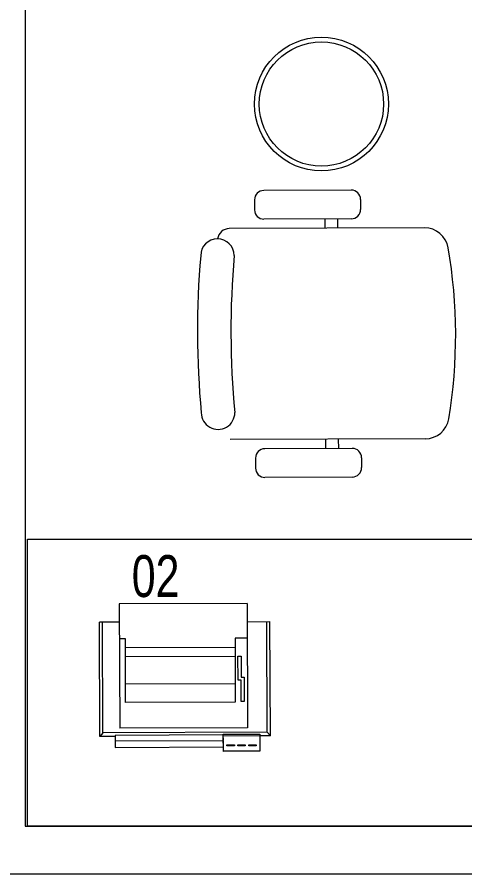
# Model space of a CAD drawing. Header units: millimetres. Extents: x -160614 to 59925, y -157025 to 0.
# Drawn here: x -32469 to -31533, y -103943 to -102150 of the extents above; entities that cross this region are included whole.
import ezdxf

# ---------------------------------------------------------------- set-up
doc = ezdxf.new("R2010")
doc.units = ezdxf.units.MM
doc.header["$LTSCALE"] = 8
doc.layers.get('0').update_dxf_attribs({"color": 9, "lineweight": 5})
for name, color, linetype, lineweight in [('72_EGR_EQP_TAG', 9, 'Continuous', 5), ('LOADING', 9, 'Continuous', 5), ('NEW Wall', 9, 'Continuous', 5), ('Walls', 9, 'Continuous', 5)]:
    doc.layers.add(name, color=color, linetype=linetype, lineweight=lineweight)
doc.layers.get('0').off()
doc.layers.get('0').freeze()
doc.styles.add('X3G_ENTITY_257CFD', font='swisscl.ttf', dxfattribs={"height": 200})

# ---------------------------------------------------------------- blocks, each defined once
blk = doc.blocks.new('GF21046B-P')
blk.add_lwpolyline([(0, 0), (1, 0), (1, 0.6), (0, 0.6)], close=True)
blk = doc.blocks.new('WM00001-P')
at = {"layer": 'LOADING'}
for radius in [0.14, 0.13]:
    blk.add_circle((0, 0), radius, dxfattribs=at)
blk = doc.blocks.new('*X17')
for p, q in [((5, 3), (5, 3)), ((5, 3), (5, 3)), ((5, 3), (5, 3)), ((5, 3), (5, 3)), ((5, 3), (5, 3)), ((5, 3), (5, 3)), ((5, 3), (5, 3)), ((5, 3), (5, 3)), ((5, 3), (5, 3)), ((5, 3), (5, 3)), ((5, 3), (5, 3)), ((5, 3), (5, 3)), ((5, 3), (5, 3)), ((5, 3), (5, 3)), ((5, 3), (5, 3)), ((5, 3), (5, 3)), ((5, 3), (5, 3)), ((5, 3), (5, 3)), ((5, 3), (5, 3)), ((5, 3), (5, 3)), ((5, 3), (5, 3)), ((5, 3), (5, 3)), ((5, 3), (5, 3)), ((5, 3), (5, 3)), ((5, 3), (5, 3)), ((5, 3), (5, 3)), ((5, 3), (5, 3)), ((5, 3), (5, 3)), ((5, 3), (5, 3)), ((5, 3), (5, 3)), ((5, 3), (5, 3)), ((5, 3), (5, 3)), ((5, 3), (5, 3)), ((5, 3), (5, 3)), ((5, 3), (5, 3)), ((5, 3), (5, 3)), ((5, 3), (5, 3)), ((5, 3), (5, 3)), ((5, 3), (5, 3)), ((5, 3), (5, 3)), ((5, 3), (5, 3)), ((5, 3), (5, 3)), ((5, 3), (5, 3)), ((5, 3), (5, 3)), ((5, 3), (5, 3)), ((5, 3), (5, 3)), ((5, 3), (5, 3)), ((5, 3), (5, 3)), ((5, 3), (5, 3)), ((5, 3), (5, 3)), ((5, 3), (5, 3)), ((5, 3), (5, 3)), ((5, 3), (5, 3)), ((5, 3), (5, 3)), ((5, 3), (5, 3)), ((5, 3), (5, 3)), ((5, 3), (5, 3)), ((5, 3), (5, 3)), ((5, 3), (5, 3)), ((5, 3), (5, 3)), ((5, 3), (5, 3)), ((5, 3), (5, 3)), ((5, 3), (5, 3)), ((5, 3), (5, 3)), ((5, 3), (5, 3)), ((5, 3), (5, 3)), ((6, 3), (5, 3)), ((5, 3), (5, 3)), ((6, 3), (5, 3)), ((5, 3), (5, 3)), ((6, 3), (5, 3)), ((5, 3), (5, 3)), ((6, 3), (5, 3)), ((5, 3), (5, 3)), ((5, 3), (5, 3)), ((5, 3), (5, 3)), ((5, 3), (5, 3)), ((5, 3), (5, 3)), ((5, 3), (5, 3)), ((5, 3), (5, 3)), ((5, 3), (5, 3)), ((5, 3), (5, 3)), ((5, 3), (5, 3)), ((5, 3), (5, 3)), ((5, 3), (5, 3)), ((5, 3), (5, 3)), ((5, 3), (5, 3)), ((5, 3), (5, 3)), ((5, 3), (5, 3)), ((5, 3), (5, 3)), ((5, 3), (5, 3)), ((5, 3), (5, 3)), ((5, 3), (5, 3)), ((5, 3), (5, 3)), ((5, 3), (5, 3)), ((5, 3), (5, 3)), ((6, 3), (6, 3)), ((6, 3), (6, 3)), ((6, 3), (6, 3)), ((6, 3), (6, 3)), ((6, 3), (6, 3)), ((6, 3), (6, 3)), ((6, 3), (6, 3)), ((6, 3), (6, 3)), ((6, 3), (6, 3)), ((6, 3), (6, 3)), ((6, 3), (6, 3)), ((6, 3), (6, 3)), ((6, 3), (6, 3)), ((6, 3), (6, 3)), ((6, 3), (6, 3)), ((6, 3), (6, 3)), ((6, 3), (6, 3)), ((6, 3), (6, 3)), ((6, 3), (6, 3)), ((6, 3), (6, 3)), ((6, 3), (6, 3)), ((6, 3), (6, 3)), ((6, 3), (6, 3)), ((6, 3), (6, 3)), ((6, 3), (6, 3)), ((6, 3), (6, 3)), ((6, 3), (6, 3)), ((6, 3), (6, 3)), ((6, 3), (6, 3)), ((6, 3), (6, 3)), ((6, 3), (6, 3)), ((6, 3), (6, 3)), ((6, 3), (6, 3)), ((6, 3), (6, 3)), ((6, 3), (6, 3)), ((6, 3), (6, 3)), ((6, 3), (6, 3)), ((6, 3), (6, 3)), ((6, 3), (6, 3)), ((6, 3), (6, 3)), ((6, 3), (6, 3)), ((6, 3), (6, 3)), ((6, 3), (6, 3)), ((6, 3), (6, 3)), ((6, 3), (6, 3)), ((6, 3), (6, 3)), ((6, 3), (6, 3)), ((6, 3), (6, 3)), ((6, 3), (6, 3)), ((6, 3), (6, 3)), ((6, 3), (6, 3)), ((6, 3), (6, 3)), ((6, 3), (6, 3)), ((6, 3), (6, 3)), ((6, 3), (6, 3)), ((6, 3), (6, 3)), ((6, 3), (6, 3)), ((6, 3), (6, 3)), ((6, 3), (6, 3)), ((6, 3), (6, 3)), ((6, 3), (6, 3)), ((6, 3), (6, 3)), ((6, 3), (6, 3)), ((6, 3), (6, 3)), ((6, 3), (6, 3)), ((6, 3), (6, 3)), ((6, 3), (6, 3)), ((6, 3), (6, 3)), ((6, 3), (6, 3)), ((6, 3), (6, 3)), ((6, 3), (6, 3)), ((6, 3), (6, 3)), ((6, 3), (6, 3)), ((6, 3), (6, 3)), ((6, 3), (6, 3)), ((6, 3), (6, 3)), ((6, 3), (6, 3)), ((6, 3), (6, 3)), ((6, 3), (6, 3)), ((6, 3), (6, 3)), ((6, 3), (6, 3)), ((6, 3), (6, 3)), ((6, 3), (6, 3)), ((6, 3), (6, 3)), ((6, 3), (6, 3)), ((6, 3), (6, 3)), ((6, 3), (6, 3)), ((6, 3), (6, 3)), ((6, 3), (6, 3)), ((6, 3), (6, 3)), ((6, 3), (6, 3)), ((6, 3), (6, 3)), ((6, 3), (6, 3)), ((6, 3), (6, 3)), ((6, 3), (6, 3)), ((6, 3), (6, 3)), ((6, 3), (6, 3)), ((6, 3), (6, 3)), ((6, 3), (6, 3)), ((6, 3), (6, 3)), ((6, 3), (6, 3)), ((6, 3), (6, 3)), ((6, 3), (6, 3)), ((6, 3), (6, 3)), ((6, 3), (6, 3)), ((6, 3), (6, 3)), ((6, 3), (6, 3)), ((6, 3), (6, 3)), ((6, 3), (6, 3)), ((6, 3), (6, 3)), ((6, 3), (6, 3)), ((6, 3), (6, 3)), ((6, 3), (6, 3)), ((6, 3), (6, 3)), ((6, 3), (6, 3)), ((6, 3), (6, 3)), ((6, 3), (6, 3)), ((6, 3), (6, 3)), ((6, 3), (6, 3)), ((6, 3), (6, 3)), ((6, 3), (6, 3)), ((6, 3), (6, 3)), ((6, 3), (6, 3)), ((6, 3), (6, 3)), ((6, 3), (6, 3)), ((6, 3), (6, 3)), ((6, 3), (6, 3)), ((6, 3), (6, 3)), ((6, 3), (6, 3)), ((6, 3), (6, 3)), ((6, 3), (6, 3)), ((6, 3), (6, 3)), ((6, 3), (6, 3)), ((6, 3), (6, 3)), ((6, 3), (6, 3)), ((6, 3), (6, 3)), ((6, 3), (6, 3)), ((6, 3), (6, 3)), ((6, 3), (6, 3)), ((6, 3), (6, 3)), ((6, 3), (6, 3)), ((6, 3), (6, 3)), ((6, 3), (6, 3)), ((6, 3), (6, 3)), ((6, 3), (6, 3)), ((6, 3), (6, 3)), ((6, 3), (6, 3)), ((6, 3), (6, 3)), ((6, 3), (6, 3)), ((6, 3), (6, 3)), ((6, 3), (6, 3)), ((6, 3), (6, 3)), ((6, 3), (6, 3)), ((6, 3), (6, 3)), ((6, 3), (6, 3)), ((6, 3), (6, 3)), ((6, 3), (6, 3)), ((6, 3), (6, 3)), ((6, 3), (6, 3)), ((6, 3), (6, 3)), ((6, 3), (6, 3)), ((6, 3), (6, 3)), ((6, 3), (6, 3)), ((6, 3), (6, 3)), ((6, 3), (6, 3)), ((6, 3), (6, 3)), ((6, 3), (6, 3)), ((6, 3), (6, 3)), ((6, 3), (6, 3)), ((6, 3), (6, 3)), ((6, 3), (6, 3)), ((6, 3), (6, 3)), ((6, 3), (6, 3)), ((6, 3), (6, 3)), ((6, 3), (6, 3)), ((6, 3), (6, 3)), ((6, 3), (6, 3)), ((6, 3), (6, 3)), ((6, 3), (6, 3)), ((6, 3), (6, 3)), ((6, 3), (6, 3)), ((6, 3), (6, 3)), ((6, 3), (6, 3)), ((6, 3), (6, 3)), ((6, 3), (6, 3)), ((6, 3), (6, 3)), ((6, 3), (6, 3)), ((6, 3), (6, 3)), ((6, 3), (6, 3)), ((6, 3), (6, 3)), ((6, 3), (6, 3)), ((6, 3), (6, 3)), ((6, 3), (6, 3)), ((6, 3), (6, 3)), ((6, 3), (6, 3)), ((6, 3), (6, 3)), ((6, 3), (6, 3)), ((6, 3), (6, 3)), ((6, 3), (6, 3)), ((6, 3), (6, 3)), ((6, 3), (6, 3)), ((6, 3), (6, 3)), ((6, 3), (6, 3)), ((6, 3), (6, 3)), ((6, 3), (5, 3)), ((6, 3), (5, 3)), ((6, 3), (5, 3)), ((6, 3), (5, 3)), ((6, 3), (5, 3)), ((6, 3), (6, 3)), ((6, 3), (6, 3)), ((6, 3), (6, 3)), ((6, 3), (6, 3)), ((6, 3), (6, 3)), ((6, 3), (6, 3)), ((6, 3), (6, 3)), ((6, 3), (6, 3)), ((6, 3), (6, 3)), ((6, 3), (6, 3)), ((6, 3), (6, 3)), ((6, 3), (6, 3)), ((6, 3), (6, 3)), ((6, 3), (6, 3)), ((6, 3), (6, 3)), ((6, 3), (6, 3)), ((6, 3), (6, 3)), ((6, 3), (6, 3)), ((6, 3), (6, 3)), ((6, 3), (6, 3)), ((6, 3), (6, 3)), ((6, 3), (6, 3)), ((6, 3), (6, 3)), ((6, 3), (6, 3)), ((6, 3), (6, 3)), ((6, 3), (6, 3)), ((6, 3), (6, 3)), ((6, 3), (6, 3)), ((6, 3), (6, 3)), ((6, 3), (6, 3)), ((6, 3), (6, 3)), ((6, 3), (6, 3)), ((6, 3), (6, 3)), ((6, 3), (6, 3)), ((6, 3), (6, 3)), ((6, 3), (6, 3)), ((6, 3), (6, 3)), ((6, 3), (6, 3)), ((6, 3), (6, 3)), ((6, 3), (6, 3)), ((6, 3), (6, 3)), ((6, 3), (6, 3)), ((6, 3), (6, 3)), ((6, 3), (6, 3)), ((6, 3), (6, 3)), ((6, 3), (6, 3)), ((6, 3), (6, 3)), ((6, 3), (6, 3)), ((6, 3), (6, 3)), ((6, 3), (6, 3)), ((6, 3), (6, 3)), ((6, 3), (6, 3)), ((6, 3), (6, 3)), ((6, 3), (6, 3)), ((6, 3), (6, 3)), ((6, 3), (6, 3)), ((6, 3), (6, 3)), ((6, 3), (6, 3)), ((6, 3), (6, 3)), ((6, 3), (6, 3)), ((6, 3), (6, 3)), ((6, 3), (6, 3)), ((6, 3), (6, 3)), ((6, 3), (6, 3)), ((6, 3), (6, 3)), ((6, 3), (6, 3)), ((6, 3), (6, 3)), ((6, 3), (6, 3)), ((6, 3), (6, 3)), ((6, 3), (6, 3)), ((6, 3), (6, 3)), ((6, 3), (6, 3)), ((6, 3), (6, 3)), ((6, 3), (6, 3)), ((6, 3), (6, 3)), ((6, 3), (6, 3)), ((6, 3), (6, 3)), ((6, 3), (6, 3)), ((6, 3), (6, 3)), ((6, 3), (6, 3)), ((6, 3), (6, 3)), ((6, 3), (6, 3)), ((6, 3), (6, 3)), ((6, 3), (6, 3)), ((6, 3), (6, 3)), ((6, 3), (6, 3)), ((6, 3), (6, 3)), ((6, 3), (6, 3)), ((6, 3), (6, 3)), ((6, 3), (6, 3)), ((6, 3), (6, 3)), ((6, 3), (6, 3)), ((6, 3), (6, 3)), ((6, 3), (6, 3)), ((6, 3), (6, 3)), ((6, 3), (6, 3)), ((6, 3), (6, 3)), ((6, 3), (6, 3)), ((6, 3), (6, 3)), ((6, 3), (6, 3)), ((6, 3), (6, 3)), ((6, 3), (6, 3)), ((6, 3), (6, 3)), ((6, 3), (6, 3)), ((6, 3), (6, 3)), ((6, 3), (6, 3)), ((6, 3), (6, 3)), ((6, 3), (6, 3)), ((6, 3), (6, 3)), ((6, 3), (6, 3)), ((6, 3), (6, 3)), ((6, 3), (6, 3)), ((6, 3), (6, 3)), ((6, 3), (6, 3)), ((6, 3), (6, 3)), ((6, 3), (6, 3)), ((6, 3), (6, 3)), ((6, 3), (6, 3)), ((6, 3), (6, 3)), ((6, 3), (6, 3)), ((6, 3), (6, 3)), ((6, 3), (6, 3)), ((6, 3), (6, 3)), ((6, 3), (6, 3)), ((6, 3), (6, 3)), ((6, 3), (6, 3)), ((6, 3), (6, 3)), ((6, 3), (6, 3)), ((6, 3), (6, 3)), ((6, 3), (6, 3)), ((6, 3), (6, 3)), ((6, 3), (6, 3)), ((6, 3), (6, 3)), ((6, 3), (6, 3)), ((6, 3), (6, 3)), ((6, 3), (6, 3)), ((6, 3), (6, 3)), ((6, 3), (6, 3)), ((6, 3), (6, 3)), ((6, 3), (6, 3)), ((6, 3), (6, 3)), ((6, 3), (6, 3)), ((6, 3), (6, 3)), ((6, 3), (6, 3)), ((6, 3), (6, 3)), ((6, 3), (6, 3)), ((6, 3), (6, 3)), ((6, 3), (6, 3)), ((6, 3), (6, 3)), ((6, 3), (6, 3)), ((6, 3), (6, 3)), ((6, 3), (6, 3)), ((6, 3), (6, 3)), ((6, 3), (6, 3)), ((6, 3), (6, 3)), ((6, 3), (6, 3)), ((6, 3), (6, 3)), ((6, 3), (6, 3)), ((6, 3), (6, 3)), ((6, 3), (6, 3)), ((6, 3), (6, 3)), ((6, 3), (6, 3)), ((6, 3), (6, 3)), ((6, 3), (6, 3)), ((6, 3), (6, 3)), ((6, 3), (6, 3)), ((6, 3), (6, 3)), ((6, 3), (6, 3)), ((6, 3), (6, 3)), ((6, 3), (6, 3)), ((6, 3), (6, 3)), ((6, 3), (6, 3)), ((6, 3), (6, 3)), ((6, 3), (6, 3)), ((6, 3), (6, 3)), ((6, 3), (6, 3)), ((6, 3), (6, 3)), ((6, 3), (6, 3)), ((6, 3), (6, 3)), ((6, 3), (6, 3)), ((6, 3), (6, 3)), ((6, 3), (6, 3)), ((6, 3), (6, 3)), ((6, 3), (6, 3)), ((6, 3), (6, 3)), ((6, 3), (6, 3)), ((6, 3), (6, 3)), ((6, 3), (6, 3)), ((6, 3), (6, 3)), ((6, 3), (6, 3)), ((6, 3), (6, 3)), ((6, 3), (6, 3)), ((6, 3), (6, 3)), ((6, 3), (6, 3)), ((6, 3), (6, 3)), ((6, 3), (6, 3)), ((6, 3), (6, 3)), ((6, 3), (6, 3)), ((6, 3), (6, 3)), ((6, 3), (6, 3)), ((6, 3), (6, 3)), ((6, 3), (6, 3)), ((6, 3), (6, 3)), ((6, 3), (6, 3)), ((6, 3), (6, 3)), ((6, 3), (6, 3)), ((6, 3), (6, 3)), ((6, 3), (6, 3)), ((6, 3), (6, 3)), ((6, 3), (6, 3)), ((6, 3), (6, 3)), ((6, 3), (6, 3)), ((6, 3), (6, 3)), ((6, 3), (6, 3)), ((6, 3), (6, 3)), ((6, 3), (6, 3)), ((6, 3), (6, 3)), ((6, 3), (6, 3)), ((6, 3), (6, 3)), ((6, 3), (6, 3)), ((6, 3), (6, 3)), ((6, 3), (6, 3)), ((6, 3), (6, 3)), ((6, 3), (6, 3)), ((6, 3), (6, 3)), ((6, 3), (6, 3)), ((6, 3), (6, 3)), ((6, 3), (6, 3)), ((6, 3), (6, 3)), ((6, 3), (6, 3)), ((6, 3), (6, 3)), ((6, 3), (6, 3)), ((6, 3), (6, 3)), ((6, 3), (6, 3)), ((6, 3), (6, 3)), ((6, 3), (6, 3)), ((6, 3), (6, 3)), ((6, 3), (6, 3)), ((6, 3), (6, 3)), ((6, 3), (6, 3)), ((6, 3), (6, 3)), ((6, 3), (6, 3)), ((6, 3), (6, 3)), ((6, 3), (6, 3)), ((6, 3), (6, 3)), ((6, 3), (6, 3)), ((6, 3), (6, 3)), ((6, 3), (6, 3)), ((6, 3), (6, 3)), ((6, 3), (6, 3)), ((6, 3), (6, 3)), ((6, 3), (6, 3)), ((6, 3), (6, 3)), ((6, 3), (6, 3)), ((6, 3), (6, 3)), ((6, 3), (6, 3)), ((6, 3), (6, 3)), ((6, 3), (6, 3)), ((6, 3), (6, 3)), ((6, 3), (6, 3)), ((6, 3), (6, 3)), ((6, 3), (6, 3)), ((6, 3), (6, 3)), ((6, 3), (6, 3)), ((6, 3), (6, 3)), ((6, 3), (6, 3)), ((6, 3), (6, 3)), ((6, 3), (6, 3)), ((6, 3), (6, 3)), ((6, 3), (6, 3)), ((6, 3), (6, 3)), ((6, 3), (6, 3)), ((6, 3), (6, 3)), ((6, 3), (6, 3)), ((6, 3), (6, 3)), ((6, 3), (6, 3)), ((6, 3), (6, 3)), ((6, 3), (6, 3)), ((6, 3), (6, 3)), ((6, 3), (6, 3)), ((6, 3), (6, 3)), ((6, 3), (6, 3)), ((6, 3), (6, 3)), ((6, 3), (6, 3)), ((6, 3), (6, 3)), ((6, 3), (6, 3)), ((6, 3), (6, 3)), ((6, 3), (6, 3)), ((6, 3), (6, 3)), ((6, 3), (6, 3)), ((6, 3), (6, 3)), ((6, 3), (6, 3)), ((6, 3), (6, 3)), ((6, 3), (6, 3)), ((6, 3), (6, 3)), ((6, 3), (6, 3)), ((6, 3), (6, 3)), ((6, 3), (6, 3)), ((6, 3), (6, 3)), ((6, 3), (6, 3)), ((6, 3), (6, 3)), ((6, 3), (6, 3)), ((6, 3), (6, 3)), ((6, 3), (6, 3)), ((6, 3), (6, 3)), ((6, 3), (6, 3)), ((6, 3), (6, 3)), ((6, 3), (6, 3)), ((6, 3), (6, 3)), ((6, 3), (6, 3)), ((6, 3), (6, 3)), ((6, 3), (6, 3)), ((6, 3), (6, 3)), ((6, 3), (6, 3)), ((6, 3), (6, 3)), ((6, 3), (6, 3)), ((6, 3), (6, 3))]:
    blk.add_line(p, q)
blk = doc.blocks.new('*X18')
for p, q in [((13, 1), (13, 1)), ((13, 1), (13, 1)), ((13, 1), (13, 1)), ((13, 1), (13, 1)), ((13, 1), (13, 1)), ((13, 1), (13, 1)), ((13, 1), (13, 1)), ((13, 1), (13, 1)), ((13, 1), (13, 1)), ((13, 1), (13, 1)), ((13, 1), (13, 1)), ((13, 1), (13, 1)), ((13, 1), (13, 1)), ((13, 1), (13, 1)), ((13, 1), (13, 1)), ((13, 1), (14, 1)), ((13, 1), (14, 1)), ((13, 1), (14, 1)), ((13, 1), (13, 1)), ((13, 1), (13, 1)), ((13, 1), (13, 1)), ((13, 1), (13, 1)), ((13, 1), (13, 1)), ((13, 1), (13, 1)), ((13, 1), (13, 1)), ((13, 1), (13, 1)), ((13, 1), (13, 1)), ((13, 1), (13, 1)), ((13, 1), (13, 1)), ((13, 1), (13, 1)), ((13, 1), (13, 1)), ((13, 1), (13, 1)), ((13, 1), (13, 1)), ((13, 1), (13, 1)), ((13, 1), (13, 1)), ((13, 1), (13, 1)), ((13, 1), (13, 1)), ((13, 1), (13, 1)), ((13, 1), (13, 1)), ((13, 1), (13, 1)), ((13, 1), (13, 1)), ((13, 1), (13, 1)), ((13, 1), (13, 1)), ((13, 1), (13, 1)), ((13, 1), (13, 1)), ((13, 1), (13, 1)), ((13, 1), (13, 1)), ((13, 1), (13, 1)), ((13, 1), (13, 1)), ((13, 1), (13, 1)), ((13, 1), (13, 1)), ((13, 1), (13, 1)), ((13, 1), (13, 1)), ((13, 1), (13, 1)), ((13, 1), (13, 1)), ((13, 1), (13, 1)), ((13, 1), (13, 1)), ((13, 1), (13, 1)), ((13, 1), (13, 1)), ((13, 1), (13, 1)), ((13, 1), (13, 1)), ((13, 1), (13, 1)), ((13, 1), (13, 1)), ((13, 1), (13, 1)), ((13, 1), (13, 1)), ((13, 1), (13, 1)), ((13, 1), (13, 1)), ((13, 1), (13, 1)), ((13, 1), (13, 1)), ((13, 1), (13, 1)), ((13, 1), (13, 1)), ((13, 1), (13, 1)), ((13, 1), (13, 1)), ((13, 1), (13, 1)), ((13, 1), (13, 1)), ((13, 1), (13, 1)), ((13, 1), (13, 1)), ((13, 1), (13, 1)), ((13, 1), (13, 1)), ((13, 1), (13, 1)), ((13, 1), (13, 1)), ((13, 1), (13, 1)), ((13, 1), (13, 1)), ((13, 1), (13, 1)), ((13, 1), (13, 1)), ((13, 1), (13, 1)), ((13, 1), (13, 1)), ((13, 1), (13, 1)), ((13, 1), (13, 1)), ((13, 1), (13, 1)), ((13, 1), (13, 1)), ((13, 1), (13, 1)), ((13, 1), (13, 1)), ((13, 1), (13, 1)), ((13, 1), (13, 1)), ((13, 1), (13, 1)), ((13, 1), (13, 1)), ((13, 1), (13, 1)), ((13, 1), (13, 1)), ((13, 1), (13, 1)), ((13, 1), (13, 1)), ((13, 1), (13, 1)), ((13, 1), (13, 1)), ((13, 1), (13, 1)), ((13, 1), (13, 1)), ((13, 1), (13, 1)), ((13, 1), (13, 1)), ((13, 1), (13, 1)), ((13, 1), (13, 1)), ((13, 1), (13, 1)), ((13, 1), (13, 1)), ((13, 1), (13, 1)), ((13, 1), (13, 1)), ((13, 1), (13, 1)), ((13, 1), (13, 1)), ((13, 1), (13, 1)), ((13, 1), (13, 1)), ((13, 1), (13, 1)), ((13, 1), (13, 1)), ((13, 1), (13, 1)), ((13, 1), (13, 1)), ((13, 1), (13, 1)), ((13, 1), (13, 1)), ((13, 1), (14, 1)), ((13, 0), (13, 0)), ((13, 0), (13, 0)), ((13, 0), (13, 0)), ((13, 0), (13, 0)), ((13, 0), (13, 0)), ((13, 0), (13, 0)), ((13, 0), (13, 0)), ((13, 0), (13, 0)), ((13, 0), (13, 0)), ((13, 0), (13, 0)), ((13, 0), (13, 0)), ((13, 0), (13, 0)), ((13, 0), (13, 0)), ((13, 0), (13, 0)), ((13, 0), (13, 0)), ((13, 0), (13, 0)), ((13, 0), (13, 0)), ((13, 0), (13, 0)), ((13, 0), (13, 0)), ((13, 0), (13, 0)), ((13, 0), (13, 0)), ((13, 0), (13, 0)), ((13, 0), (13, 0)), ((13, 0), (13, 0)), ((13, 0), (13, 0)), ((13, 0), (13, 0)), ((13, 0), (13, 0)), ((13, 0), (13, 0)), ((13, 0), (13, 0)), ((13, 0), (13, 0)), ((13, 0), (13, 0)), ((13, 0), (13, 0)), ((13, 0), (13, 0)), ((13, 0), (13, 0)), ((13, 0), (13, 0)), ((13, 0), (13, 0)), ((13, 0), (13, 0)), ((13, 0), (13, 0)), ((13, 0), (13, 0)), ((13, 0), (13, 0)), ((13, 0), (13, 0)), ((13, 0), (13, 0)), ((13, 0), (13, 0)), ((13, 0), (13, 0)), ((13, 0), (13, 0)), ((13, 0), (13, 0)), ((13, 0), (13, 0)), ((13, 0), (13, 0)), ((13, 0), (14, 0)), ((13, 0), (14, 0)), ((13, 0), (13, 0)), ((13, 0), (14, 0)), ((14, 1), (14, 1)), ((14, 1), (14, 1)), ((14, 1), (14, 1)), ((14, 1), (14, 1)), ((14, 1), (14, 1)), ((14, 1), (14, 1)), ((14, 1), (14, 1)), ((14, 1), (14, 1)), ((14, 1), (14, 1)), ((14, 1), (14, 1)), ((14, 1), (14, 1)), ((14, 1), (14, 1)), ((14, 1), (14, 1)), ((14, 1), (14, 1)), ((14, 1), (14, 1)), ((14, 1), (14, 1)), ((14, 1), (14, 1)), ((14, 1), (14, 1)), ((14, 1), (14, 1)), ((14, 1), (14, 1)), ((14, 1), (14, 1)), ((14, 1), (14, 1)), ((14, 1), (14, 1)), ((14, 1), (14, 1)), ((14, 1), (14, 1)), ((14, 1), (14, 1)), ((14, 1), (14, 1)), ((14, 1), (14, 1)), ((14, 1), (14, 1)), ((14, 1), (14, 1)), ((14, 1), (14, 1)), ((14, 1), (14, 1)), ((14, 1), (14, 1)), ((14, 1), (14, 1)), ((14, 1), (14, 1)), ((14, 1), (14, 1)), ((14, 1), (14, 1)), ((14, 1), (14, 1)), ((14, 1), (14, 1)), ((14, 1), (14, 1)), ((14, 1), (14, 1)), ((14, 1), (14, 1)), ((14, 1), (14, 1)), ((14, 1), (14, 1)), ((14, 1), (14, 1)), ((14, 1), (14, 1)), ((14, 1), (14, 1)), ((14, 1), (14, 1)), ((14, 1), (14, 1)), ((14, 1), (14, 1)), ((14, 1), (14, 1)), ((14, 1), (14, 1)), ((14, 1), (14, 1)), ((14, 1), (14, 1)), ((14, 1), (14, 1)), ((14, 1), (14, 1)), ((14, 1), (14, 1)), ((14, 1), (14, 1)), ((14, 1), (14, 1)), ((14, 1), (14, 1)), ((14, 1), (14, 1)), ((14, 1), (14, 1)), ((14, 1), (14, 1)), ((14, 1), (14, 1)), ((14, 1), (14, 1)), ((14, 1), (14, 1)), ((14, 1), (14, 1)), ((14, 1), (14, 1)), ((14, 1), (14, 1)), ((14, 1), (14, 1)), ((14, 1), (14, 1)), ((14, 1), (14, 1)), ((14, 1), (14, 1)), ((14, 1), (14, 1)), ((14, 1), (14, 1)), ((14, 1), (14, 1)), ((14, 1), (14, 1)), ((14, 1), (14, 1)), ((14, 1), (14, 1)), ((14, 1), (14, 1)), ((14, 1), (14, 1)), ((14, 1), (14, 1)), ((14, 1), (14, 1)), ((14, 1), (14, 1)), ((14, 1), (14, 1)), ((14, 1), (14, 1)), ((14, 1), (14, 1)), ((14, 1), (14, 1)), ((14, 1), (14, 1)), ((14, 1), (14, 1)), ((14, 1), (14, 1)), ((14, 1), (14, 1)), ((14, 1), (14, 1)), ((14, 1), (14, 1)), ((14, 0), (14, 0)), ((14, 0), (14, 0)), ((14, 0), (14, 0)), ((14, 0), (14, 0)), ((14, 0), (14, 0)), ((14, 0), (14, 0)), ((14, 0), (14, 0)), ((14, 0), (14, 0)), ((14, 0), (14, 0)), ((14, 0), (14, 0)), ((14, 0), (14, 0)), ((14, 0), (14, 0)), ((14, 0), (14, 0)), ((14, 0), (14, 0)), ((14, 0), (14, 0)), ((14, 0), (14, 0)), ((14, 0), (14, 0)), ((14, 0), (14, 0)), ((14, 0), (14, 0)), ((14, 0), (14, 0)), ((14, 0), (14, 0)), ((14, 0), (14, 0)), ((14, 0), (14, 0)), ((14, 0), (14, 0)), ((14, 0), (14, 0)), ((14, 0), (14, 0)), ((14, 0), (14, 0)), ((14, 0), (14, 0)), ((14, 0), (14, 0)), ((14, 0), (14, 0)), ((14, 0), (14, 0)), ((14, 0), (14, 0)), ((14, 0), (14, 0)), ((14, 0), (14, 0)), ((14, 0), (14, 0)), ((14, 0), (14, 0)), ((14, 0), (14, 0)), ((14, 0), (14, 0)), ((14, 0), (14, 0)), ((14, 0), (14, 0)), ((14, 0), (14, 0)), ((14, 0), (14, 0)), ((14, 0), (14, 0)), ((14, 0), (14, 0)), ((14, 0), (14, 0)), ((14, 0), (14, 0)), ((14, 0), (14, 0)), ((14, 0), (14, 0)), ((13, 0), (13, 0)), ((13, 0), (14, 0)), ((13, 0), (13, 0)), ((13, 0), (14, 0)), ((13, 0), (13, 0)), ((13, 0), (14, 0)), ((13, 0), (13, 0)), ((13, 0), (13, 0)), ((13, 0), (13, 0)), ((13, 0), (13, 0)), ((13, 0), (14, 0)), ((13, 0), (13, 0)), ((13, 0), (14, 0)), ((13, 0), (13, 0)), ((13, 0), (14, 0)), ((13, 0), (13, 0)), ((13, 0), (14, 0)), ((13, 0), (13, 0)), ((13, 0), (14, 0)), ((13, 0), (13, 0)), ((13, 0), (14, 0)), ((13, 0), (13, 0)), ((13, 0), (14, 0)), ((13, 0), (13, 0)), ((13, 0), (13, 0)), ((13, 0), (13, 0)), ((13, 0), (14, 0)), ((13, 0), (13, 0)), ((13, 0), (14, 0)), ((13, 0), (13, 0)), ((13, 0), (14, 0)), ((13, 0), (13, 0)), ((13, 0), (14, 0)), ((13, 0), (13, 0)), ((13, 0), (13, 0)), ((13, 0), (13, 0)), ((13, 0), (13, 0)), ((13, 0), (13, 0)), ((13, 0), (13, 0)), ((13, 0), (13, 0)), ((13, 0), (13, 0)), ((13, 0), (13, 0)), ((13, 0), (13, 0)), ((13, 0), (13, 0)), ((13, 0), (13, 0)), ((13, 0), (13, 0)), ((13, 0), (13, 0)), ((13, 0), (13, 0)), ((13, 0), (13, 0)), ((13, 0), (13, 0)), ((13, 0), (13, 0)), ((13, 0), (13, 0)), ((13, 0), (13, 0)), ((13, 0), (13, 0)), ((13, 0), (13, 0)), ((13, 0), (13, 0)), ((13, 0), (13, 0)), ((13, 0), (13, 0)), ((13, 0), (13, 0)), ((13, 0), (13, 0)), ((13, 0), (13, 0)), ((13, 0), (13, 0)), ((13, 0), (13, 0)), ((13, 0), (13, 0)), ((13, -1), (13, -1)), ((13, -1), (13, -1)), ((13, -1), (13, -1)), ((13, -1), (13, -1)), ((13, -1), (13, -1)), ((13, -1), (14, -1)), ((13, -1), (13, -1)), ((14, 0), (14, 0)), ((14, 0), (14, 0)), ((14, 0), (14, 0)), ((14, 0), (14, 0)), ((14, 0), (14, 0)), ((14, 0), (14, 0)), ((14, 0), (14, 0)), ((14, 0), (14, 0)), ((14, 0), (14, 0)), ((14, 0), (14, 0)), ((14, 0), (14, 0)), ((14, 0), (14, 0)), ((14, 0), (14, 0)), ((14, 0), (14, 0)), ((14, 0), (14, 0)), ((13, 0), (14, 0)), ((14, 0), (14, 0)), ((14, 0), (14, 0)), ((14, 0), (14, 0)), ((14, 0), (14, 0)), ((14, 0), (14, 0)), ((14, 0), (14, 0)), ((14, 0), (14, 0)), ((14, 0), (14, 0)), ((14, 0), (14, 0)), ((14, 0), (14, 0)), ((14, 0), (14, 0)), ((14, 0), (14, 0)), ((14, 0), (14, 0)), ((14, 0), (14, 0)), ((14, 0), (14, 0)), ((14, 0), (14, 0)), ((14, 0), (14, 0)), ((14, 0), (14, 0)), ((14, 0), (14, 0)), ((14, 0), (14, 0)), ((14, 0), (14, 0)), ((14, 0), (14, 0)), ((14, 0), (14, 0)), ((14, 0), (14, 0)), ((14, 0), (14, 0)), ((14, 0), (14, 0)), ((14, 0), (14, 0)), ((14, 0), (14, 0)), ((14, 0), (14, 0)), ((14, 0), (14, 0)), ((14, 0), (14, 0)), ((14, 0), (14, 0)), ((14, 0), (14, 0)), ((14, 0), (14, 0)), ((14, -1), (14, -1)), ((14, -1), (14, -1)), ((14, -1), (14, -1)), ((14, -1), (14, -1)), ((14, -1), (14, -1))]:
    blk.add_line(p, q)
blk = doc.blocks.new('GF21018-P')
for p, q in [((-0.2207, 0.4756), (-0.2207, 0.0675)), ((0.2205, 0.4756), (0.2205, 0.0675)), ((-0.2806, 0.3422), (-0.2598, 0.3422)), ((0.2596, 0.3422), (0.2804, 0.3422)), ((-0.3002, 0.3226), (-0.3002, 0.14)), ((-0.2402, 0.3226), (-0.2402, 0.14)), ((0.24, 0.3226), (0.24, 0.14)), ((0.3, 0.3226), (0.3, 0.14)), ((-0.2402, 0.2937), (-0.2207, 0.2937)), ((0.2205, 0.2937), (0.24, 0.2937)), ((-0.2402, 0.2671), (-0.2207, 0.2671)), ((0.2205, 0.2671), (0.24, 0.2671)), ((-0.2806, 0.1204), (-0.2598, 0.1204)), ((0.2596, 0.1204), (0.2804, 0.1204))]:
    blk.add_line(p, q)
for points in [[(0.24, 0.2937), (0.24, 0.2937), (0.24, 0.2937), (0.24, 0.2937), (0.24, 0.2937), (0.24, 0.2937), (0.24, 0.2937), (0.24, 0.2937), (0.24, 0.2937), (0.24, 0.2937), (0.24, 0.2937), (0.24, 0.2937), (0.24, 0.2937), (0.24, 0.2937), (0.24, 0.2937), (0.24, 0.2937), (0.24, 0.2937), (0.24, 0.2937), (0.24, 0.2937), (0.24, 0.2937), (0.24, 0.2937), (0.24, 0.2937), (0.24, 0.2937), (0.24, 0.2937), (0.24, 0.2937), (0.24, 0.2937), (0.24, 0.2937), (0.24, 0.2937), (0.24, 0.2937), (0.24, 0.2937), (0.24, 0.2937), (0.24, 0.2937), (0.24, 0.2937), (0.24, 0.2937), (0.24, 0.2937), (0.24, 0.2937), (0.24, 0.2937), (0.24, 0.2937), (0.24, 0.2937), (0.24, 0.2937), (0.24, 0.2937), (0.24, 0.2937), (0.24, 0.2937), (0.24, 0.2937), (0.24, 0.2937), (0.24, 0.2937), (0.24, 0.2937), (0.24, 0.2937), (0.24, 0.2937), (0.24, 0.2937), (0.24, 0.2937), (0.24, 0.2937), (0.24, 0.2937), (0.24, 0.2937), (0.24, 0.2937), (0.24, 0.2937), (0.24, 0.2937), (0.24, 0.2937), (0.24, 0.2937), (0.24, 0.2937), (0.24, 0.2937), (0.24, 0.2937), (0.24, 0.2937), (0.24, 0.2937), (0.24, 0.2937), (0.24, 0.2937), (0.24, 0.2937), (0.24, 0.2937), (0.24, 0.2937), (0.24, 0.2937), (0.24, 0.2937), (0.24, 0.2937), (0.24, 0.2937), (0.24, 0.2937), (0.24, 0.2937), (0.24, 0.2937), (0.24, 0.2937), (0.24, 0.2937), (0.24, 0.2937), (0.24, 0.2937), (0.24, 0.2937), (0.24, 0.2937), (0.24, 0.2937), (0.24, 0.2937), (0.24, 0.2937), (0.24, 0.2937), (0.24, 0.2937), (0.24, 0.2937), (0.24, 0.2937), (0.24, 0.2937), (0.24, 0.2937), (0.24, 0.2937), (0.24, 0.2937), (0.24, 0.2937), (0.24, 0.2937), (0.24, 0.2937), (0.24, 0.2937), (0.24, 0.2937), (0.24, 0.2937), (0.24, 0.2937), (0.24, 0.2937), (0.24, 0.2937), (0.24, 0.2937), (0.24, 0.2937), (0.24, 0.2937), (0.24, 0.2937), (0.24, 0.2937), (0.24, 0.2937), (0.24, 0.2937), (0.24, 0.2937), (0.24, 0.2937), (0.24, 0.2937), (0.24, 0.2937), (0.24, 0.2937), (0.24, 0.2937), (0.24, 0.2937), (0.24, 0.2937), (0.24, 0.2937), (0.24, 0.2937), (0.24, 0.2937), (0.24, 0.2937), (0.24, 0.2937), (0.24, 0.2937), (0.24, 0.2937), (0.24, 0.2937), (0.24, 0.2937), (0.24, 0.2937), (0.24, 0.2937), (0.24, 0.2937), (0.24, 0.2937), (0.24, 0.2937), (0.24, 0.2937), (0.24, 0.2937), (0.24, 0.2937), (0.24, 0.2937), (0.24, 0.2937), (0.24, 0.2937), (0.24, 0.2937), (0.24, 0.2937), (0.24, 0.2937), (0.24, 0.2937), (0.24, 0.2937), (0.24, 0.2937), (0.24, 0.2937), (0.24, 0.2937), (0.24, 0.2937), (0.24, 0.2937), (0.24, 0.2937), (0.24, 0.2937), (0.24, 0.2937), (0.24, 0.2937), (0.24, 0.2937), (0.24, 0.2937), (0.24, 0.2937), (0.24, 0.2937), (0.24, 0.2937), (0.24, 0.2937), (0.24, 0.2937), (0.24, 0.2937), (0.24, 0.2937), (0.24, 0.2937), (0.24, 0.2937), (0.24, 0.2937), (0.24, 0.2937), (0.24, 0.2937), (0.24, 0.2937), (0.24, 0.2937), (0.24, 0.2937), (0.24, 0.2937), (0.24, 0.2937), (0.24, 0.2937), (0.24, 0.2937), (0.24, 0.2937), (0.24, 0.2937), (0.24, 0.2937), (0.24, 0.2937), (0.24, 0.2937), (0.24, 0.2937), (0.24, 0.2937), (0.24, 0.2937), (0.24, 0.2937), (0.24, 0.2937), (0.24, 0.2937), (0.24, 0.2937), (0.24, 0.2937), (0.24, 0.2937), (0.24, 0.2937), (0.24, 0.2937), (0.24, 0.2937), (0.24, 0.2937), (0.24, 0.2937), (0.24, 0.2937), (0.24, 0.2937), (0.24, 0.2937), (0.24, 0.2937), (0.24, 0.2937), (0.24, 0.2937), (0.24, 0.2937), (0.24, 0.2937), (0.24, 0.2937), (0.24, 0.2937), (0.24, 0.2937), (0.24, 0.2937), (0.24, 0.2937), (0.24, 0.2937), (0.24, 0.2937), (0.24, 0.2937), (0.24, 0.2937), (0.24, 0.2937), (0.24, 0.2937), (0.24, 0.2937), (0.24, 0.2937), (0.24, 0.2937), (0.24, 0.2937), (0.24, 0.2937), (0.24, 0.2937), (0.24, 0.2937), (0.24, 0.2937), (0.24, 0.2937), (0.24, 0.2937), (0.24, 0.2937), (0.24, 0.2937), (0.24, 0.2937), (0.24, 0.2937), (0.24, 0.2937), (0.24, 0.2937), (0.24, 0.2937), (0.24, 0.2937), (0.24, 0.2937), (0.24, 0.2937), (0.24, 0.2937), (0.24, 0.2937), (0.24, 0.2937), (0.24, 0.2937), (0.24, 0.2937), (0.24, 0.2937), (0.24, 0.2937), (0.24, 0.2937), (0.24, 0.2937), (0.24, 0.2937), (0.24, 0.2937), (0.24, 0.2937), (0.24, 0.2937), (0.24, 0.2937), (0.24, 0.2937), (0.24, 0.2937), (0.24, 0.2937), (0.24, 0.2937), (0.24, 0.2937), (0.24, 0.2937), (0.24, 0.2937), (0.24, 0.2937), (0.24, 0.2937), (0.24, 0.2937), (0.24, 0.2937), (0.24, 0.2937), (0.24, 0.2937), (0.24, 0.2937), (0.24, 0.2937), (0.24, 0.2937), (0.24, 0.2937), (0.24, 0.2937), (0.24, 0.2937), (0.24, 0.2937), (0.24, 0.2937), (0.24, 0.2937), (0.24, 0.2937), (0.24, 0.2937), (0.24, 0.2937), (0.24, 0.2937), (0.24, 0.2937), (0.24, 0.2937), (0.24, 0.2937), (0.24, 0.2937), (0.24, 0.2937), (0.24, 0.2937), (0.24, 0.2937)], [(0.24, 0.2937), (0.24, 0.2937), (0.24, 0.2937), (0.24, 0.2937), (0.24, 0.2937), (0.24, 0.2937), (0.24, 0.2937), (0.24, 0.2937), (0.24, 0.2937), (0.24, 0.2937), (0.24, 0.2937), (0.24, 0.2937), (0.24, 0.2937), (0.24, 0.2937), (0.24, 0.2937), (0.24, 0.2937), (0.24, 0.2937), (0.24, 0.2937), (0.24, 0.2937), (0.24, 0.2937), (0.24, 0.2937), (0.24, 0.2937), (0.24, 0.2937), (0.24, 0.2937), (0.24, 0.2937), (0.24, 0.2937), (0.24, 0.2937), (0.24, 0.2937), (0.24, 0.2937), (0.24, 0.2937), (0.24, 0.2937), (0.24, 0.2937), (0.24, 0.2937), (0.24, 0.2937), (0.24, 0.2937), (0.24, 0.2937), (0.24, 0.2937), (0.24, 0.2937), (0.24, 0.2937), (0.24, 0.2937), (0.24, 0.2937), (0.24, 0.2937), (0.24, 0.2937), (0.24, 0.2937), (0.24, 0.2937), (0.24, 0.2937), (0.24, 0.2937), (0.24, 0.2937), (0.24, 0.2937), (0.24, 0.2937), (0.24, 0.2937), (0.24, 0.2937), (0.24, 0.2937), (0.24, 0.2937), (0.24, 0.2937), (0.24, 0.2937), (0.24, 0.2937), (0.24, 0.2937), (0.24, 0.2937), (0.24, 0.2937), (0.24, 0.2937), (0.24, 0.2937), (0.24, 0.2937), (0.24, 0.2937), (0.24, 0.2937), (0.24, 0.2937), (0.24, 0.2937), (0.24, 0.2937), (0.24, 0.2937), (0.24, 0.2937), (0.24, 0.2937), (0.24, 0.2937), (0.24, 0.2937), (0.24, 0.2937), (0.24, 0.2937), (0.24, 0.2937), (0.24, 0.2937), (0.24, 0.2937), (0.24, 0.2937), (0.24, 0.2937), (0.24, 0.2937), (0.24, 0.2937), (0.24, 0.2937), (0.24, 0.2937), (0.24, 0.2937), (0.24, 0.2937), (0.24, 0.2937), (0.24, 0.2937), (0.24, 0.2937), (0.24, 0.2937), (0.24, 0.2937), (0.24, 0.2937), (0.24, 0.2937), (0.24, 0.2937), (0.24, 0.2937), (0.24, 0.2937), (0.24, 0.2937), (0.24, 0.2937), (0.24, 0.2937), (0.24, 0.2937), (0.24, 0.2937), (0.24, 0.2937), (0.24, 0.2937), (0.24, 0.2937), (0.24, 0.2937), (0.24, 0.2937), (0.24, 0.2937), (0.24, 0.2937), (0.24, 0.2937), (0.24, 0.2937), (0.24, 0.2937), (0.24, 0.2937), (0.24, 0.2937), (0.24, 0.2937), (0.24, 0.2937), (0.24, 0.2937), (0.24, 0.2937), (0.24, 0.2937), (0.24, 0.2937), (0.24, 0.2937), (0.24, 0.2937), (0.24, 0.2937), (0.24, 0.2937), (0.24, 0.2937), (0.24, 0.2937), (0.24, 0.2937), (0.24, 0.2937), (0.24, 0.2937), (0.24, 0.2937), (0.24, 0.2937), (0.24, 0.2937), (0.24, 0.2937), (0.24, 0.2937), (0.24, 0.2937), (0.24, 0.2937), (0.24, 0.2937), (0.24, 0.2937), (0.24, 0.2937), (0.24, 0.2937), (0.24, 0.2937), (0.24, 0.2937), (0.24, 0.2937), (0.24, 0.2937), (0.24, 0.2937), (0.24, 0.2937), (0.24, 0.2937), (0.24, 0.2937), (0.24, 0.2937), (0.24, 0.2937), (0.24, 0.2937), (0.24, 0.2937), (0.24, 0.2937), (0.24, 0.2937), (0.24, 0.2937), (0.24, 0.2937), (0.24, 0.2937), (0.24, 0.2937), (0.24, 0.2937), (0.24, 0.2937), (0.24, 0.2937), (0.24, 0.2937), (0.24, 0.2937), (0.24, 0.2937), (0.24, 0.2937), (0.24, 0.2937), (0.24, 0.2937), (0.24, 0.2937), (0.24, 0.2937), (0.24, 0.2937), (0.24, 0.2937), (0.24, 0.2937), (0.24, 0.2937), (0.24, 0.2937), (0.24, 0.2937), (0.24, 0.2937), (0.24, 0.2937), (0.24, 0.2937), (0.24, 0.2937), (0.24, 0.2937), (0.24, 0.2937), (0.24, 0.2937), (0.24, 0.2937), (0.24, 0.2937), (0.24, 0.2937), (0.24, 0.2937), (0.24, 0.2937), (0.24, 0.2937), (0.24, 0.2937), (0.24, 0.2937), (0.24, 0.2937), (0.24, 0.2937), (0.24, 0.2937), (0.24, 0.2937), (0.24, 0.2937), (0.24, 0.2937), (0.24, 0.2937), (0.24, 0.2937), (0.24, 0.2937), (0.24, 0.2937), (0.24, 0.2937), (0.24, 0.2937), (0.24, 0.2937), (0.24, 0.2937), (0.24, 0.2937), (0.24, 0.2937), (0.24, 0.2937), (0.24, 0.2937), (0.24, 0.2937), (0.24, 0.2937), (0.24, 0.2937), (0.24, 0.2937), (0.24, 0.2937), (0.24, 0.2937), (0.24, 0.2937), (0.24, 0.2937), (0.24, 0.2937), (0.24, 0.2937), (0.24, 0.2937), (0.24, 0.2937)], [(0.24, 0.2937), (0.24, 0.2937), (0.24, 0.2937), (0.24, 0.2937), (0.24, 0.2937), (0.24, 0.2937), (0.24, 0.2937), (0.24, 0.2937), (0.24, 0.2937), (0.24, 0.2937), (0.24, 0.2937), (0.24, 0.2937), (0.24, 0.2937), (0.24, 0.2937), (0.24, 0.2937), (0.24, 0.2937), (0.24, 0.2937), (0.24, 0.2937), (0.24, 0.2937), (0.24, 0.2937), (0.24, 0.2937), (0.24, 0.2937), (0.24, 0.2937), (0.24, 0.2937), (0.24, 0.2937), (0.24, 0.2937), (0.24, 0.2937), (0.24, 0.2937), (0.24, 0.2937), (0.24, 0.2937), (0.24, 0.2937), (0.24, 0.2937), (0.24, 0.2937), (0.24, 0.2937), (0.24, 0.2937), (0.24, 0.2937), (0.24, 0.2937), (0.24, 0.2937), (0.24, 0.2937), (0.24, 0.2937), (0.24, 0.2937), (0.24, 0.2937), (0.24, 0.2937), (0.24, 0.2937), (0.24, 0.2937), (0.24, 0.2937), (0.24, 0.2937), (0.24, 0.2937), (0.24, 0.2937), (0.24, 0.2937), (0.24, 0.2937), (0.24, 0.2937), (0.24, 0.2937), (0.24, 0.2937), (0.24, 0.2937), (0.24, 0.2937), (0.24, 0.2937), (0.24, 0.2937), (0.24, 0.2937), (0.24, 0.2937), (0.24, 0.2937), (0.24, 0.2937), (0.24, 0.2937), (0.24, 0.2937), (0.24, 0.2937), (0.24, 0.2937), (0.24, 0.2937), (0.24, 0.2937), (0.24, 0.2937), (0.24, 0.2937), (0.24, 0.2937), (0.24, 0.2937), (0.24, 0.2937), (0.24, 0.2937), (0.24, 0.2937), (0.24, 0.2937), (0.24, 0.2937), (0.24, 0.2937), (0.24, 0.2937), (0.24, 0.2937), (0.24, 0.2937), (0.24, 0.2937), (0.24, 0.2937), (0.24, 0.2937), (0.24, 0.2937), (0.24, 0.2937), (0.24, 0.2937), (0.24, 0.2937), (0.24, 0.2937), (0.24, 0.2937), (0.24, 0.2937), (0.24, 0.2937), (0.24, 0.2937), (0.24, 0.2937), (0.24, 0.2937), (0.24, 0.2937), (0.24, 0.2937), (0.24, 0.2937), (0.24, 0.2937), (0.24, 0.2937), (0.24, 0.2937), (0.24, 0.2937), (0.24, 0.2937), (0.24, 0.2937), (0.24, 0.2937), (0.24, 0.2937), (0.24, 0.2937), (0.24, 0.2937), (0.24, 0.2937), (0.24, 0.2937), (0.24, 0.2937), (0.24, 0.2937), (0.24, 0.2937), (0.24, 0.2937), (0.24, 0.2937), (0.24, 0.2937), (0.24, 0.2937), (0.24, 0.2937), (0.24, 0.2937), (0.24, 0.2937), (0.24, 0.2937), (0.24, 0.2937), (0.24, 0.2937), (0.24, 0.2937), (0.24, 0.2937), (0.24, 0.2937), (0.24, 0.2937), (0.24, 0.2937), (0.24, 0.2937), (0.24, 0.2937), (0.24, 0.2937), (0.24, 0.2937), (0.24, 0.2937), (0.24, 0.2937), (0.24, 0.2937), (0.24, 0.2937), (0.24, 0.2937), (0.24, 0.2937), (0.24, 0.2937), (0.24, 0.2937), (0.24, 0.2937), (0.24, 0.2937), (0.24, 0.2937), (0.24, 0.2937), (0.24, 0.2937), (0.24, 0.2937), (0.24, 0.2937), (0.24, 0.2937), (0.24, 0.2937), (0.24, 0.2937), (0.24, 0.2937), (0.24, 0.2937), (0.24, 0.2937), (0.24, 0.2937), (0.24, 0.2937), (0.24, 0.2937), (0.24, 0.2937), (0.24, 0.2937), (0.24, 0.2937), (0.24, 0.2937), (0.24, 0.2937), (0.24, 0.2937), (0.24, 0.2937), (0.24, 0.2937), (0.24, 0.2937), (0.24, 0.2937), (0.24, 0.2937), (0.24, 0.2937), (0.24, 0.2937), (0.24, 0.2937), (0.24, 0.2937), (0.24, 0.2937), (0.24, 0.2937), (0.24, 0.2937), (0.24, 0.2937), (0.24, 0.2937), (0.24, 0.2937), (0.24, 0.2937), (0.24, 0.2937), (0.24, 0.2937), (0.24, 0.2937), (0.24, 0.2937), (0.24, 0.2937), (0.24, 0.2937), (0.24, 0.2937), (0.24, 0.2937), (0.24, 0.2937), (0.24, 0.2937), (0.24, 0.2937), (0.24, 0.2937), (0.24, 0.2937), (0.24, 0.2937), (0.24, 0.2937), (0.24, 0.2937), (0.24, 0.2937), (0.24, 0.2937), (0.24, 0.2937), (0.24, 0.2937), (0.24, 0.2937), (0.24, 0.2937), (0.24, 0.2937), (0.24, 0.2937), (0.24, 0.2937), (0.24, 0.2937), (0.24, 0.2937), (0.24, 0.2937), (0.24, 0.2937), (0.24, 0.2937), (0.24, 0.2937), (0.24, 0.2937), (0.24, 0.2937), (0.24, 0.2937), (0.24, 0.2937), (0.24, 0.2937)]]:
    blk.add_lwpolyline(points, close=True)
for centre, radius, start, end in [((-0.0001, -0.5295), 1.0695, 80.3671, 99.6329), ((-0.1707, 0.4756), 0.05, 99.6329, 180), ((0.1705, 0.4756), 0.05, 0, 80.3671), ((-0.2806, 0.3226), 0.0196, 90, 180), ((-0.2598, 0.3226), 0.0196, 360, 90), ((0.2596, 0.3226), 0.0196, 90, 180), ((0.2804, 0.3226), 0.0196, 0, 90), ((-0.2806, 0.14), 0.0196, 180, 270), ((-0.2598, 0.14), 0.0196, 270, 360), ((0.2596, 0.14), 0.0196, 180, 270), ((0.2804, 0.14), 0.0196, 270, 0), ((-0.1643, 0.0425), 0.0351, 90, 270), ((0, 1.8467), 1.7767, 264.6946, 275.3053), ((0.1641, 0.0425), 0.0351, 270, 90), ((-0.1957, 0.0675), 0.025, 180, 261.4721), ((0, 1.8314), 1.8314, 264.8532, 275.147)]:
    blk.add_arc(centre, radius, start, end)
at = {"layer": 'NEW Wall', "linetype": 'Continuous'}
for points in [[(0.24, 0.2937), (0.24, 0.2937), (0.24, 0.2937), (0.24, 0.2937), (0.24, 0.2937), (0.24, 0.2937), (0.24, 0.2937), (0.24, 0.2937)], [(0.24, 0.2937), (0.24, 0.2937), (0.24, 0.2937), (0.24, 0.2937), (0.24, 0.2937), (0.24, 0.2937), (0.24, 0.2937)], [(0.24, 0.2937), (0.24, 0.2937), (0.24, 0.2937), (0.24, 0.2937), (0.24, 0.2937), (0.24, 0.2937), (0.24, 0.2937), (0.24, 0.2937), (0.24, 0.2937)], [(0.24, 0.2937), (0.24, 0.2937), (0.24, 0.2937), (0.24, 0.2937), (0.24, 0.2937), (0.24, 0.2937), (0.24, 0.2937), (0.24, 0.2937), (0.24, 0.2937), (0.24, 0.2937)], [(0.24, 0.2937), (0.24, 0.2937), (0.24, 0.2937), (0.24, 0.2937), (0.24, 0.2937), (0.24, 0.2937), (0.24, 0.2937), (0.24, 0.2937), (0.24, 0.2937), (0.24, 0.2937), (0.24, 0.2937), (0.24, 0.2937), (0.24, 0.2937), (0.24, 0.2937), (0.24, 0.2937)], [(0.24, 0.2937), (0.24, 0.2937), (0.24, 0.2937), (0.24, 0.2937), (0.24, 0.2937), (0.24, 0.2937), (0.24, 0.2937), (0.24, 0.2937), (0.24, 0.2937), (0.24, 0.2937)], [(0.24, 0.2937), (0.24, 0.2937), (0.24, 0.2937), (0.24, 0.2937), (0.24, 0.2937), (0.24, 0.2937), (0.24, 0.2937), (0.24, 0.2937), (0.24, 0.2937), (0.24, 0.2937)], [(0.24, 0.2937), (0.24, 0.2937), (0.24, 0.2937), (0.24, 0.2937), (0.24, 0.2937), (0.24, 0.2937), (0.24, 0.2937), (0.24, 0.2937), (0.24, 0.2937), (0.24, 0.2937)], [(0.24, 0.2937), (0.24, 0.2937), (0.24, 0.2937), (0.24, 0.2937), (0.24, 0.2937), (0.24, 0.2937), (0.24, 0.2937), (0.24, 0.2937), (0.24, 0.2937), (0.24, 0.2937), (0.24, 0.2937), (0.24, 0.2937), (0.24, 0.2937), (0.24, 0.2937), (0.24, 0.2937), (0.24, 0.2937), (0.24, 0.2937), (0.24, 0.2937)], [(0.24, 0.2937), (0.24, 0.2937), (0.24, 0.2937), (0.24, 0.2937), (0.24, 0.2937), (0.24, 0.2937), (0.24, 0.2937), (0.24, 0.2937), (0.24, 0.2937), (0.24, 0.2937), (0.24, 0.2937), (0.24, 0.2937)], [(0.24, 0.2937), (0.24, 0.2937), (0.24, 0.2937), (0.24, 0.2937), (0.24, 0.2937), (0.24, 0.2937), (0.24, 0.2937)], [(0.24, 0.2937), (0.24, 0.2937), (0.24, 0.2937), (0.24, 0.2937), (0.24, 0.2937), (0.24, 0.2937), (0.24, 0.2937), (0.24, 0.2937), (0.24, 0.2937), (0.24, 0.2937), (0.24, 0.2937), (0.24, 0.2937), (0.24, 0.2937), (0.24, 0.2937), (0.24, 0.2937), (0.24, 0.2937), (0.24, 0.2937), (0.24, 0.2937), (0.24, 0.2937), (0.24, 0.2937), (0.24, 0.2937), (0.24, 0.2937), (0.24, 0.2937), (0.24, 0.2937), (0.24, 0.2937), (0.24, 0.2937), (0.24, 0.2937), (0.24, 0.2937), (0.24, 0.2937), (0.24, 0.2937), (0.24, 0.2937), (0.24, 0.2937), (0.24, 0.2937), (0.24, 0.2937), (0.24, 0.2937), (0.24, 0.2937), (0.24, 0.2937), (0.24, 0.2937), (0.24, 0.2937), (0.24, 0.2937), (0.24, 0.2937), (0.24, 0.2937), (0.24, 0.2937), (0.24, 0.2937), (0.24, 0.2937), (0.24, 0.2937), (0.24, 0.2937), (0.24, 0.2937), (0.24, 0.2937), (0.24, 0.2937), (0.24, 0.2937), (0.24, 0.2937), (0.24, 0.2937), (0.24, 0.2937), (0.24, 0.2937), (0.24, 0.2937), (0.24, 0.2937), (0.24, 0.2937), (0.24, 0.2937), (0.24, 0.2937), (0.24, 0.2937), (0.24, 0.2937), (0.24, 0.2937), (0.24, 0.2937), (0.24, 0.2937), (0.24, 0.2937), (0.24, 0.2937), (0.24, 0.2937), (0.24, 0.2937), (0.24, 0.2937), (0.24, 0.2937), (0.24, 0.2937), (0.24, 0.2937), (0.24, 0.2937), (0.24, 0.2937), (0.24, 0.2937), (0.24, 0.2937), (0.24, 0.2937), (0.24, 0.2937), (0.24, 0.2937), (0.24, 0.2937), (0.24, 0.2937), (0.24, 0.2937), (0.24, 0.2937), (0.24, 0.2937), (0.24, 0.2937), (0.24, 0.2937), (0.24, 0.2937), (0.24, 0.2937), (0.24, 0.2937), (0.24, 0.2937), (0.24, 0.2937), (0.24, 0.2937), (0.24, 0.2937), (0.24, 0.2937), (0.24, 0.2937), (0.24, 0.2937), (0.24, 0.2937), (0.24, 0.2937), (0.24, 0.2937), (0.24, 0.2937), (0.24, 0.2937), (0.24, 0.2937), (0.24, 0.2937), (0.24, 0.2937), (0.24, 0.2937), (0.24, 0.2937), (0.24, 0.2937), (0.24, 0.2937), (0.24, 0.2937), (0.24, 0.2937)], [(0.24, 0.2937), (0.24, 0.2937), (0.24, 0.2937), (0.24, 0.2937), (0.24, 0.2937), (0.24, 0.2937), (0.24, 0.2937), (0.24, 0.2937), (0.24, 0.2937), (0.24, 0.2937), (0.24, 0.2937), (0.24, 0.2937), (0.24, 0.2937), (0.24, 0.2937), (0.24, 0.2937), (0.24, 0.2937), (0.24, 0.2937)], [(0.24, 0.2937), (0.24, 0.2937), (0.24, 0.2937), (0.24, 0.2937), (0.24, 0.2937), (0.24, 0.2937), (0.24, 0.2937), (0.24, 0.2937), (0.24, 0.2937), (0.24, 0.2937), (0.24, 0.2937), (0.24, 0.2937), (0.24, 0.2937), (0.24, 0.2937), (0.24, 0.2937), (0.24, 0.2937), (0.24, 0.2937), (0.24, 0.2937), (0.24, 0.2937), (0.24, 0.2937), (0.24, 0.2937), (0.24, 0.2937), (0.24, 0.2937), (0.24, 0.2937), (0.24, 0.2937), (0.24, 0.2937), (0.24, 0.2937), (0.24, 0.2937), (0.24, 0.2937), (0.24, 0.2937), (0.24, 0.2937), (0.24, 0.2937), (0.24, 0.2937), (0.24, 0.2937), (0.24, 0.2937), (0.24, 0.2937), (0.24, 0.2937), (0.24, 0.2937), (0.24, 0.2937), (0.24, 0.2937), (0.24, 0.2937), (0.24, 0.2937), (0.24, 0.2937), (0.24, 0.2937), (0.24, 0.2937), (0.24, 0.2937), (0.24, 0.2937), (0.24, 0.2937), (0.24, 0.2937), (0.24, 0.2937), (0.24, 0.2937), (0.24, 0.2937), (0.24, 0.2937), (0.24, 0.2937), (0.24, 0.2937), (0.24, 0.2937), (0.24, 0.2937), (0.24, 0.2937), (0.24, 0.2937), (0.24, 0.2937), (0.24, 0.2937), (0.24, 0.2937), (0.24, 0.2937), (0.24, 0.2937), (0.24, 0.2937), (0.24, 0.2937), (0.24, 0.2937), (0.24, 0.2937), (0.24, 0.2937), (0.24, 0.2937), (0.24, 0.2937), (0.24, 0.2937), (0.24, 0.2937), (0.24, 0.2937), (0.24, 0.2937), (0.24, 0.2937), (0.24, 0.2937), (0.24, 0.2937), (0.24, 0.2937), (0.24, 0.2937), (0.24, 0.2937), (0.24, 0.2937), (0.24, 0.2937), (0.24, 0.2937), (0.24, 0.2937), (0.24, 0.2937), (0.24, 0.2937), (0.24, 0.2937), (0.24, 0.2937)], [(0.24, 0.2937), (0.24, 0.2937), (0.24, 0.2937), (0.24, 0.2937), (0.24, 0.2937), (0.24, 0.2937), (0.24, 0.2937), (0.24, 0.2937), (0.24, 0.2937), (0.24, 0.2937), (0.24, 0.2937), (0.24, 0.2937), (0.24, 0.2937), (0.24, 0.2937), (0.24, 0.2937), (0.24, 0.2937), (0.24, 0.2937), (0.24, 0.2937), (0.24, 0.2937), (0.24, 0.2937), (0.24, 0.2937), (0.24, 0.2937), (0.24, 0.2937), (0.24, 0.2937), (0.24, 0.2937), (0.24, 0.2937), (0.24, 0.2937), (0.24, 0.2937), (0.24, 0.2937), (0.24, 0.2937), (0.24, 0.2937), (0.24, 0.2937), (0.24, 0.2937), (0.24, 0.2937), (0.24, 0.2937), (0.24, 0.2937), (0.24, 0.2937), (0.24, 0.2937), (0.24, 0.2937), (0.24, 0.2937), (0.24, 0.2937), (0.24, 0.2937), (0.24, 0.2937), (0.24, 0.2937), (0.24, 0.2937), (0.24, 0.2937), (0.24, 0.2937), (0.24, 0.2937), (0.24, 0.2937), (0.24, 0.2937), (0.24, 0.2937), (0.24, 0.2937), (0.24, 0.2937), (0.24, 0.2937)]]:
    blk.add_lwpolyline(points, dxfattribs=at)
for name, xscale, yscale, zscale in [('*X17', 8.59375e-11, 8.59375e-11, 8.59375e-11), ('*X18', 5.5e-11, 5.5e-11, 5.5e-11)]:
    blk.add_blockref(name, (0.24, 0.2937), dxfattribs=dict(xscale=xscale, yscale=yscale, zscale=zscale))
blk = doc.blocks.new('ITPPLT2C-P')
for p, q in [((0.0229, 0.0318), (0.2618, 0.0318)), ((0.0304, 0.0256), (0.0229, 0.0318)), ((0.0229, 0), (0.0229, 0.0318)), ((0.0304, -0.3182), (0.0304, 0.0256)), ((0.0304, 0.0256), (0.2618, 0.0256)), ((0.2618, -0.0096), (0.2618, 0.0318)), ((0, 0), (0, -0.2262)), ((0.0252, 0), (0, 0)), ((0.0139, 0), (0.0139, -0.2262)), ((0.0252, 0), (0.0139, 0)), ((0.0252, -0.2262), (0.0252, 0)), ((0.0401, -0.2769), (0.0401, -0.0096)), ((0.3, -0.0096), (0.0401, -0.0096)), ((0.2274, -0.0222), (0.2274, -0.0096)), ((0.3, -0.2769), (0.3, -0.0096)), ((0.0939, -0.2515), (0.0939, -0.0222)), ((0.0939, -0.0222), (0.2274, -0.0222)), ((0.1321, -0.2515), (0.1321, -0.0222)), ((0.1894, -0.2515), (0.1894, -0.0222)), ((0.2082, -0.2515), (0.2082, -0.0222)), ((-0.0091, -0.2262), (0.0267, -0.2262)), ((-0.0091, -0.3023), (-0.0091, -0.2262)), ((-0.0087, -0.2262), (0.0236, -0.2262)), ((-0.0087, -0.3023), (-0.0087, -0.2262)), ((0, -0.2262), (0.0252, -0.2262)), ((0.0139, -0.2262), (0.0252, -0.2262)), ((0.0236, -0.2262), (0.0236, -0.3023)), ((0.0267, -0.2262), (0.0267, -0.3023)), ((0.0023, -0.2495), (0.0023, -0.2334)), ((0.0023, -0.2334), (0.0045, -0.2334)), ((0.0045, -0.2495), (0.0023, -0.2495)), ((0.0045, -0.2334), (0.0045, -0.2495)), ((0.0023, -0.2721), (0.0023, -0.2562)), ((0.0023, -0.2562), (0.0045, -0.2562)), ((0.0045, -0.2562), (0.0045, -0.2721)), ((0.2274, -0.2515), (0.0939, -0.2515)), ((0.0947, -0.2701), (0.0947, -0.2641)), ((0.0947, -0.2641), (0.1395, -0.2641)), ((0.1395, -0.2575), (0.19, -0.2575)), ((0.1395, -0.2641), (0.1395, -0.2575)), ((0.19, -0.2641), (0.1457, -0.2641)), ((0.1457, -0.2641), (0.1457, -0.2701)), ((0.19, -0.2575), (0.19, -0.2641)), ((0.2274, -0.2769), (0.2274, -0.2515)), ((0.0045, -0.2721), (0.0023, -0.2721)), ((0.0023, -0.295), (0.0023, -0.2793)), ((0.0023, -0.2793), (0.0045, -0.2793)), ((0.0045, -0.2793), (0.0045, -0.295)), ((0.3, -0.2769), (0.0401, -0.2769)), ((0.1457, -0.2701), (0.0947, -0.2701)), ((0.2618, -0.2769), (0.2618, -0.3246)), ((0.0267, -0.3023), (-0.0091, -0.3023)), ((0.0236, -0.3023), (-0.0087, -0.3023)), ((0.0045, -0.295), (0.0023, -0.295)), ((0.0229, -0.3246), (0.0229, -0.3023)), ((0.0304, -0.3182), (0.0229, -0.3246)), ((0.0304, -0.3182), (0.2618, -0.3182)), ((0.0229, -0.3246), (0.2618, -0.3246))]:
    blk.add_line(p, q)
blk = doc.blocks.new('1stF')
at = {"layer": 'Walls', "color": 9}
for p, q in [((-32452.3, -100772.6, 0.1), (-32452.3, -103842.6, 0.1)), ((-32452.3, -103842.6, 0.1), (-32442.3, -103842.6, 0.1)), ((-32452.3, -103842.6, 0.1), (-29093.8, -103842.6, 0.1)), ((-37052.3, -103942.6, 0.1), (-29052.3, -103942.6, 0.1))]:
    blk.add_line(p, q, dxfattribs=at)
at = {"layer": 'LOADING', "color": 9, "extrusion": (1.23702e-08, -3.1951e-06, -1), "xscale": -1000.000000000004, "yscale": 1000.000000000004, "zscale": 1000.000000000004, "rotation": 89.77817394023435}
blk.add_blockref('WM00001-P', (31832.5, -102332.2, 0.3), dxfattribs=at)
at = {"layer": 'LOADING', "color": 9, "extrusion": (-7.78658e-06, 3.16518e-06, 1), "xscale": 1000.000000000003, "yscale": 1000.000000000003, "zscale": 1000.000000000003, "rotation": 270.2204152971468}
blk.add_blockref('GF21018-P', (-32091.8, -102813.8, -0.1), dxfattribs=at)
at = {"layer": 'LOADING', "color": 9, "extrusion": (-1.59456e-16, 3.19512e-06, 1), "xscale": -1000.000000000004, "yscale": 1000.000000000005, "zscale": 1000.000000000005, "rotation": 180}
blk.add_blockref('GF21046B-P', (-32447.3, -103242.6, -0.3), dxfattribs=at)
at = {"layer": 'LOADING', "color": 9, "extrusion": (3.1951e-06, 1.23702e-08, -1), "xscale": -1000.000000000006, "yscale": 1000.000000000007, "zscale": 1000.000000000006, "rotation": 269.7781739466569}
blk.add_blockref('ITPPLT2C-P', (32263.8, -103678.1, -0.1), dxfattribs=at)
at = {"layer": '72_EGR_EQP_TAG', "color": 9, "insert": (-32179.3, -103275.9, 0), "char_height": 87.47, "attachment_point": 2, "style": 'X3G_ENTITY_257CFD'}
blk.add_mtext('02', dxfattribs=at)

msp = doc.modelspace()

# ---------------------------------------------------------------- block references
at = {"layer": '72_EGR_EQP_TAG'}
msp.add_blockref('1stF', (0, 0), dxfattribs=at)

doc.saveas('drawing.dxf')
